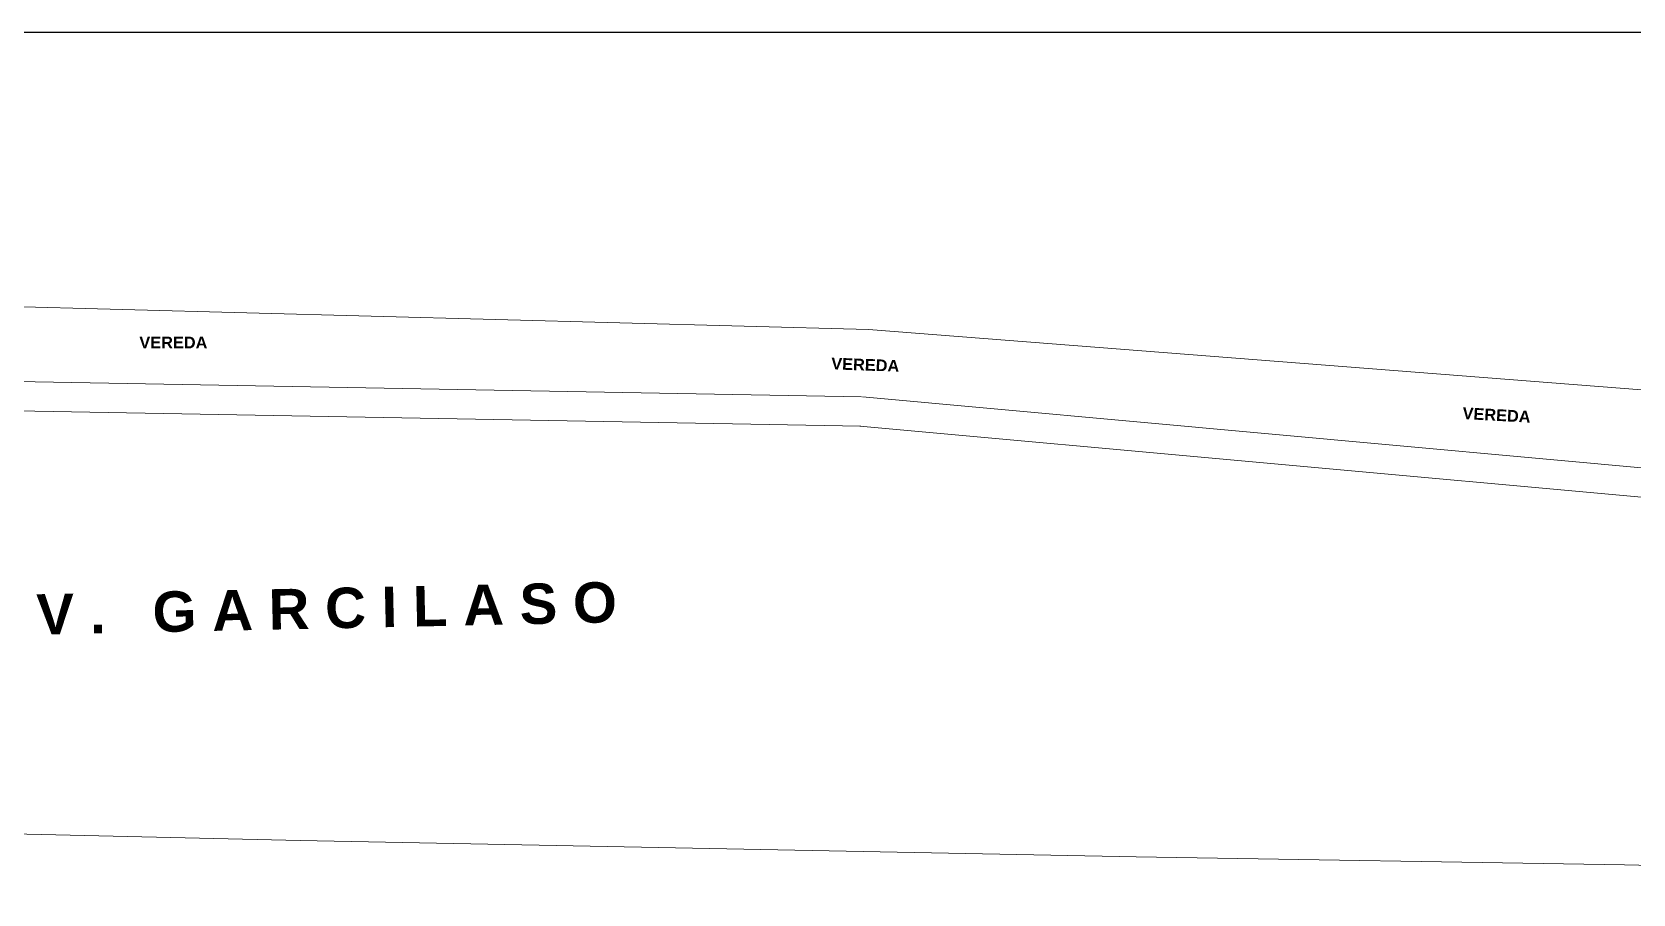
# Model space of a CAD drawing. Header units: metres. Extents: x 28 to 239, y -1 to 113.
# Drawn here: x 73.01 to 100.41, y 98.16 to 112.91 of the extents above; entities that cross this region are included whole.
import ezdxf

# ---------------------------------------------------------------- set-up
doc = ezdxf.new("R2010")
doc.units = ezdxf.units.M
for name, color, linetype, lineweight in [('letras sr', 7, 'Continuous', 5), ('NOMBRES_Pen_No__7', 7, 'Continuous', 35), ('PISTA', 1, 'Continuous', 5), ('VEREDA', 1, 'Continuous', 5)]:
    doc.layers.add(name, color=color, linetype=linetype, lineweight=lineweight)
doc.styles.add('GENERATED_STYLE_1', font='arialbd.ttf')
doc.styles.add('Santa Rosa 1 50', font='trebuc.ttf')

msp = doc.modelspace()

# ---------------------------------------------------------------- linework, layer by layer
at = {"color": 7}
msp.add_lwpolyline([(27.712, 112.912), (147.712, 112.912), (147.712, 22.912), (27.712, 22.912), (27.712, 112.912)], dxfattribs=at)
at = {"layer": 'PISTA', "color": 7}
for p, q in [((48.695, 108.866), (87.322, 107.817)), ((87.322, 107.817), (107.654, 106.231)), ((56.267, 107.229), (87.203, 106.665)), ((56.25, 106.729), (87.192, 106.165)), ((87.216, 106.665), (107.794, 104.788)), ((87.171, 106.167), (107.748, 104.29)), ((100.258, 98.654), (91.902, 98.793)), ((100.258, 98.654), (107.066, 98.522))]:
    msp.add_line(p, q, dxfattribs=at)
at = {"layer": 'VEREDA', "color": 7}
for p in [(28.712, 100.203), (91.902, 98.793)]:
    msp.add_line(p, (77.594, 99.073), dxfattribs=at)

# ---------------------------------------------------------------- texts
at = {"layer": 'letras sr', "insert": (73.623, 107.697), "char_height": 0.2, "attachment_point": 1, "style": 'Santa Rosa 1 50'}
msp.add_mtext_dynamic_manual_height_columns('\\pxqc;{\\fSwis721 Ex BT|b1|i0|c0|p34;VEREDA}', width=3.60312, gutter_width=1, heights=[0], dxfattribs=at)
at = {"layer": 'letras sr', "char_height": 0.2, "attachment_point": 1, "style": 'Santa Rosa 1 50'}
for insert, rotation in [((85.47, 107.384), 357.8517), ((96.278, 106.555), 356.8496)]:
    msp.add_mtext_dynamic_manual_height_columns('\\pxqc;{\\fSwis721 Ex BT|b1|i0|c0|p34;VEREDA}', width=3.60312, gutter_width=1, heights=[0], dxfattribs=dict(at, insert=insert, rotation=rotation))
at = {"layer": 'NOMBRES_Pen_No__7', "style": 'GENERATED_STYLE_1'}
msp.add_text('A V .   G A R C I L A S O', height=0.69204, rotation=1.2326, dxfattribs=at).set_placement((72.122, 102.574))

doc.saveas('drawing.dxf')
